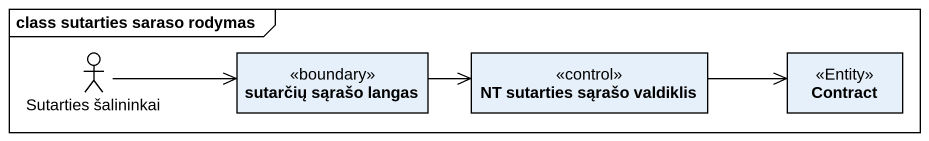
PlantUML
@startuml
mainframe class sutarties saraso rodymas
allowmixing
hide circle
hide empty members
actor "Sutarties šalininkai" as Sutarties_šalininkai
class "sutarčių sąrašo langas" as sutarčių_sąrašo_langas <<boundary>>
class "NT sutarties sąrašo valdiklis" as NT_sutarties_sąrašo <<control>>
class Contract <<Entity>>
Sutarties_šalininkai -right-> sutarčių_sąrašo_langas
sutarčių_sąrašo_langas -right-> NT_sutarties_sąrašo
NT_sutarties_sąrašo -right-> Contract
@enduml
